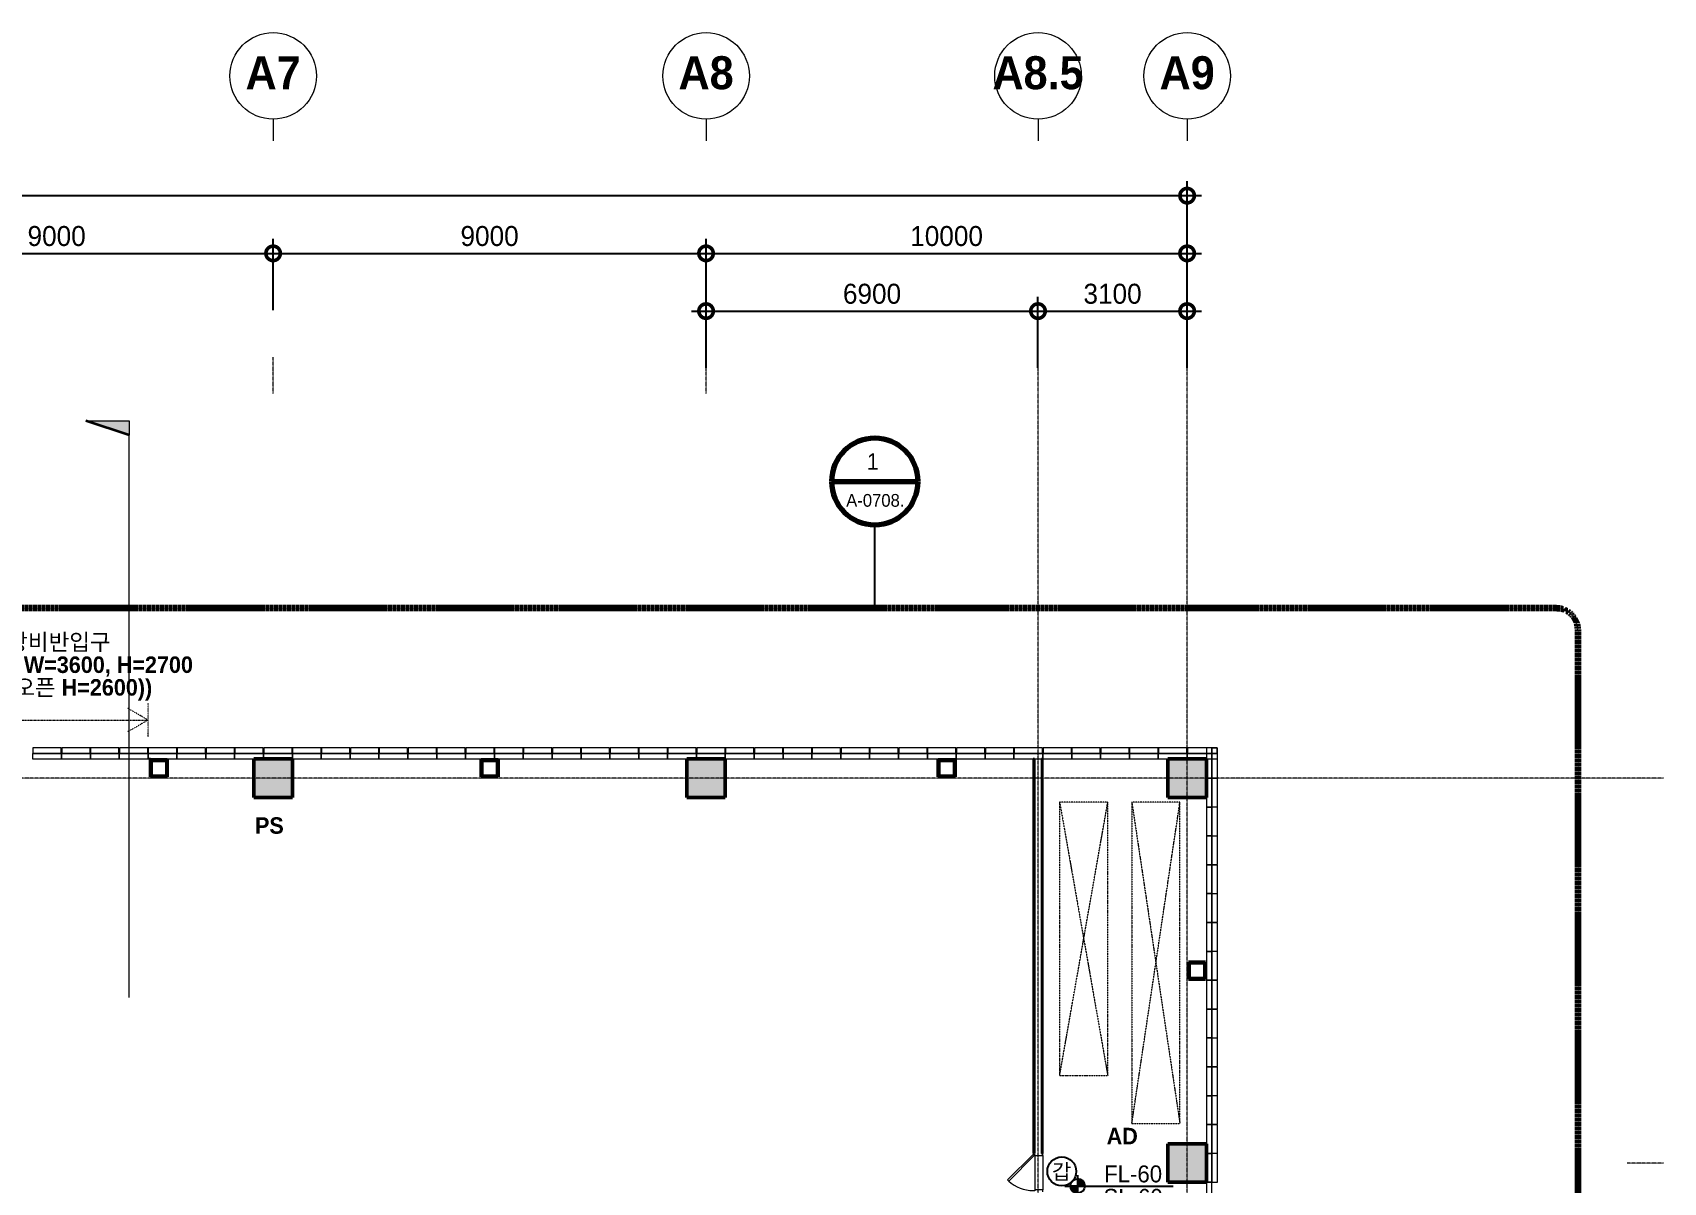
# Model space of a CAD drawing. Header units: millimetres. Extents: x 32807 to 138242, y 21317 to 92065.
# Drawn here: x 104342 to 138242, y 68163 to 92065 of the extents above; entities that cross this region are included whole.
import ezdxf

# ---------------------------------------------------------------- set-up
doc = ezdxf.new("R2010")
doc.units = ezdxf.units.MM
for name, pattern in [('_1점쇄선_1_100_', [9.6, 3.2, -3.2, 0, -3.2]), ('_상부마감선_1_200_', [2.5, 1.5, -1]), ('Center', [29.999999, 12, -6, 6, -6]), ('Dash Dot 3_16_', [7.9375, 4.7625, -1.5875, 0, -1.5875]), ('Grid Line', [22.225, 12.7, -3.175, 3.175, -3.175]), ('IMPORT-HID _4_', [2.3, 1.5, -0.8])]:
    doc.linetypes.add(name, pattern=pattern)
for name, color, linetype, lineweight in [('05. 방화석고', 2, 'Continuous', 13), ('A-ANNO-CALL', 2, 'Continuous', 9), ('A-ANNO-DIMS', 7, 'Continuous', 9), ('A-ANNO-NPLT', 3, 'Continuous', 9), ('A-ANNO-SYMB', 7, 'Continuous', 25), ('A-ANNO-TEXT', 130, 'Continuous', 9), ('A-COLS', 2, 'Continuous', 50), ('A-COLS-HACH', 252, 'Continuous', 15), ('A-DETL', 3, 'Continuous', 9), ('A-EQPM-FIXD', 4, 'Continuous', 15), ('A-GLAZ', 4, 'Continuous', 18), ('A-GRID', 1, 'Continuous', 9), ('A-GRID-IDEN', 3, 'Continuous', 9), ('A-PLAN-OPEN', 9, '_1점쇄선_1_100_', 9), ('A-WALL-FINI', 6, 'Continuous', 60), ('HID', 130, 'IMPORT-HID _4_', 9), ('오프닝', 170, 'Continuous', 15)]:
    doc.layers.add(name, color=color, linetype=linetype, lineweight=lineweight)
doc.styles.add('Arial_B', font='arialbd.ttf', dxfattribs={"height": 2.130988})
doc.styles.add('돋움_4', font='Dotum.ttf', dxfattribs={"height": 415.59727})
doc.styles.add('돋움_5', font='Dotum.ttf', dxfattribs={"height": 352.627986})
doc.styles.add('돋움_7', font='Dotum.ttf', dxfattribs={"height": 302.25256})
doc.styles.add('돋움_8', font='Dotum.ttf', dxfattribs={"height": 264.47099})
doc.styles.add('돋움_B', font='', dxfattribs={"height": 685.59727})
doc.styles.add('돋움_B_1', font='', dxfattribs={"height": 342.798635})
doc.styles.get('돋움_B').set_extended_font_data('Dotum', bold=True)
doc.styles.get('돋움_B_1').set_extended_font_data('Dotum', bold=True)
doc.dimstyles.new('GC_330mm_1단', dxfattribs={"dimscale": 304.8, "dimtxt": 495, "dimasz": 1.968504, "dimexe": 0.984252, "dimexo": 0.0625, "dimgap": 0.492126, "dimtad": 1, "dimdec": 0, "dimzin": 0, "dimdsep": 46, "dimtxsty": '돋움_4', "dimblk1": 'DOTSMALL', "dimblk2": 'DOTSMALL', "dimsah": 1, "dimcen": 0.09, "dimdle": 0.984252, "dimazin": 0, "dimtfac": 1, "dimtdec": 4, "dimtix": 1, "dimtmove": 0, "dimatfit": 3, "dimfxl": 3.937008, "dimfxlon": 1, "dimtvp": 1, "dimtolj": 1, "dimtzin": 0, "dimlwd": 25, "dimlwe": 25, "dimarcsym": 2})
pattern_1 = [(45, (-11858.95, -1e-09), (-377.1708, 377.1708), []), (45, (-11858.95, 571.5), (-377.1708, 377.1708), [])]

# ---------------------------------------------------------------- blocks, each defined once
blk = doc.blocks.new('Grid - 01 End 1-1285055-지상 3층 평면도')
at = {"layer": 'A-GRID-IDEN'}
blk.add_line((0, -6), (0, -9), dxfattribs=at)
blk.add_circle((0, 0), 6, dxfattribs=at)
blk = doc.blocks.new('_DotSmall')
at = {"color": 0, "linetype": 'ByBlock', "const_width": 0.5}
blk.add_lwpolyline([(-0.0625, 0, 1), (0.0625, 0, 1)], format="xyb", close=True, dxfattribs=at)
blk = doc.blocks.new('*D674')
at = {"layer": 'A-ANNO-DIMS', "color": 0, "lineweight": 25, "transparency": 16777216}
for p, q in [((100042, 87476), (109642, 87476)), ((100342, 86295), (100342, 87776)), ((109342, 86295), (109342, 87776))]:
    blk.add_line(p, q, dxfattribs=at)
at = {"layer": 'Defpoints', "color": 0, "transparency": 16777216}
for p in [(109342, 87476), (100342, 86276), (109342, 86276)]:
    blk.add_point(p, dxfattribs=at)
at = {"layer": 'A-ANNO-DIMS', "color": 0, "lineweight": 25, "transparency": 16777216, "xscale": 600, "yscale": 600, "zscale": 600, "rotation": 180}
blk.add_blockref('_DotSmall', (100342, 87476), dxfattribs=at)
at = {"layer": 'A-ANNO-DIMS', "color": 0, "lineweight": 25, "transparency": 16777216, "xscale": 600, "yscale": 600, "zscale": 600}
blk.add_blockref('_DotSmall', (109342, 87476), dxfattribs=at)
at = {"layer": 'A-ANNO-DIMS', "color": 0, "lineweight": 25, "transparency": 16777216, "insert": (104842, 87834), "char_height": 415.6, "attachment_point": 5, "style": '돋움_4'}
blk.add_mtext('\\A1;9000', dxfattribs=at)
blk = doc.blocks.new('*D675')
at = {"layer": 'A-ANNO-DIMS', "color": 0, "lineweight": 25, "transparency": 16777216}
for p, q in [((109042, 87476), (118642, 87476)), ((109342, 86295), (109342, 87776)), ((118342, 86295), (118342, 87776))]:
    blk.add_line(p, q, dxfattribs=at)
at = {"layer": 'Defpoints', "color": 0, "transparency": 16777216}
for p in [(118342, 87476), (109342, 86276), (118342, 86276)]:
    blk.add_point(p, dxfattribs=at)
at = {"layer": 'A-ANNO-DIMS', "color": 0, "lineweight": 25, "transparency": 16777216, "xscale": 600, "yscale": 600, "zscale": 600, "rotation": 180}
blk.add_blockref('_DotSmall', (109342, 87476), dxfattribs=at)
at = {"layer": 'A-ANNO-DIMS', "color": 0, "lineweight": 25, "transparency": 16777216, "xscale": 600, "yscale": 600, "zscale": 600}
blk.add_blockref('_DotSmall', (118342, 87476), dxfattribs=at)
at = {"layer": 'A-ANNO-DIMS', "color": 0, "lineweight": 25, "transparency": 16777216, "insert": (113842, 87834), "char_height": 415.6, "attachment_point": 5, "style": '돋움_4'}
blk.add_mtext('\\A1;9000', dxfattribs=at)
blk = doc.blocks.new('*D676')
at = {"layer": 'A-ANNO-DIMS', "color": 0, "lineweight": 25, "transparency": 16777216}
for p, q in [((118042, 87476), (128642, 87476)), ((118342, 86295), (118342, 87776)), ((128342, 86295), (128342, 87776))]:
    blk.add_line(p, q, dxfattribs=at)
at = {"layer": 'Defpoints', "color": 0, "transparency": 16777216}
for p in [(128342, 87476), (118342, 86276), (128342, 86276)]:
    blk.add_point(p, dxfattribs=at)
at = {"layer": 'A-ANNO-DIMS', "color": 0, "lineweight": 25, "transparency": 16777216, "xscale": 600, "yscale": 600, "zscale": 600, "rotation": 180}
blk.add_blockref('_DotSmall', (118342, 87476), dxfattribs=at)
at = {"layer": 'A-ANNO-DIMS', "color": 0, "lineweight": 25, "transparency": 16777216, "xscale": 600, "yscale": 600, "zscale": 600}
blk.add_blockref('_DotSmall', (128342, 87476), dxfattribs=at)
at = {"layer": 'A-ANNO-DIMS', "color": 0, "lineweight": 25, "transparency": 16777216, "insert": (123342, 87834), "char_height": 415.6, "attachment_point": 5, "style": '돋움_4'}
blk.add_mtext('\\A1;10000', dxfattribs=at)
blk = doc.blocks.new('Section - JL_SCT Tail-1276105-지상 3층 평면도')
at = {"layer": 'A-ANNO-NPLT'}
blk.add_hatch(color=256, dxfattribs=at).paths.add_polyline_path([(-2, 6), (0, 0), (-2, 0)], flags=0)
for p, q in [((-2, 6), (-2, 0)), ((-2, 0), (0, 0))]:
    blk.add_line(p, q, dxfattribs=at)
at = {"layer": 'A-ANNO-NPLT', "lineweight": 35}
blk.add_line((0, 0), (-2, 6), dxfattribs=at)
blk = doc.blocks.new('*D686')
at = {"layer": 'A-ANNO-DIMS', "color": 0, "lineweight": 25, "transparency": 16777216}
for p, q in [((118342, 85095), (118342, 86576)), ((125242, 85095), (125242, 86576)), ((118042, 86276), (125542, 86276))]:
    blk.add_line(p, q, dxfattribs=at)
at = {"layer": 'Defpoints', "color": 0, "transparency": 16777216}
for p in [(125242, 86276), (118342, 85076), (125242, 85076)]:
    blk.add_point(p, dxfattribs=at)
at = {"layer": 'A-ANNO-DIMS', "color": 0, "lineweight": 25, "transparency": 16777216, "xscale": 600, "yscale": 600, "zscale": 600, "rotation": 180}
blk.add_blockref('_DotSmall', (118342, 86276), dxfattribs=at)
at = {"layer": 'A-ANNO-DIMS', "color": 0, "lineweight": 25, "transparency": 16777216, "xscale": 600, "yscale": 600, "zscale": 600}
blk.add_blockref('_DotSmall', (125242, 86276), dxfattribs=at)
at = {"layer": 'A-ANNO-DIMS', "color": 0, "lineweight": 25, "transparency": 16777216, "insert": (121792, 86634), "char_height": 415.6, "attachment_point": 5, "style": '돋움_4'}
blk.add_mtext('\\A1;6900', dxfattribs=at)
blk = doc.blocks.new('*D687')
at = {"layer": 'A-ANNO-DIMS', "color": 0, "lineweight": 25, "transparency": 16777216}
for p, q in [((125242, 85095), (125242, 86576)), ((128342, 85095), (128342, 86576)), ((124942, 86276), (128642, 86276))]:
    blk.add_line(p, q, dxfattribs=at)
at = {"layer": 'Defpoints', "color": 0, "transparency": 16777216}
for p in [(128342, 86276), (125242, 85076), (128342, 85076)]:
    blk.add_point(p, dxfattribs=at)
at = {"layer": 'A-ANNO-DIMS', "color": 0, "lineweight": 25, "transparency": 16777216, "xscale": 600, "yscale": 600, "zscale": 600, "rotation": 180}
blk.add_blockref('_DotSmall', (125242, 86276), dxfattribs=at)
at = {"layer": 'A-ANNO-DIMS', "color": 0, "lineweight": 25, "transparency": 16777216, "xscale": 600, "yscale": 600, "zscale": 600}
blk.add_blockref('_DotSmall', (128342, 86276), dxfattribs=at)
at = {"layer": 'A-ANNO-DIMS', "color": 0, "lineweight": 25, "transparency": 16777216, "insert": (126792, 86634), "char_height": 415.6, "attachment_point": 5, "style": '돋움_4'}
blk.add_mtext('\\A1;3100', dxfattribs=at)
blk = doc.blocks.new('*D688')
at = {"layer": 'A-ANNO-DIMS', "color": 0, "lineweight": 25, "transparency": 16777216}
for p, q in [((50342, 87495), (50342, 88976)), ((128342, 87495), (128342, 88976)), ((50042, 88676), (128642, 88676))]:
    blk.add_line(p, q, dxfattribs=at)
at = {"layer": 'Defpoints', "color": 0, "transparency": 16777216}
for p in [(128342, 88676), (50342, 87476), (128342, 87476)]:
    blk.add_point(p, dxfattribs=at)
at = {"layer": 'A-ANNO-DIMS', "color": 0, "lineweight": 25, "transparency": 16777216, "xscale": 600, "yscale": 600, "zscale": 600, "rotation": 180}
blk.add_blockref('_DotSmall', (50342, 88676), dxfattribs=at)
at = {"layer": 'A-ANNO-DIMS', "color": 0, "lineweight": 25, "transparency": 16777216, "xscale": 600, "yscale": 600, "zscale": 600}
blk.add_blockref('_DotSmall', (128342, 88676), dxfattribs=at)
at = {"layer": 'A-ANNO-DIMS', "color": 0, "lineweight": 25, "transparency": 16777216, "insert": (89342, 89034), "char_height": 415.6, "attachment_point": 5, "style": '돋움_4'}
blk.add_mtext('\\A1;78000', dxfattribs=at)
blk = doc.blocks.new('HD_Spot Elev_수동_ - HD_Spot Elev_수동_-7050934-지상 3층 평면도')
at = {"layer": 'A-ANNO-SYMB'}
h = blk.add_hatch(color=256, dxfattribs=at)
edge = h.paths.add_edge_path(flags=0)
edge.add_arc((-4.56, 0), 1, 0, 90, ccw=False)
edge.add_line((-3.56, 0), (-4.56, 0))
edge.add_line((-4.56, 0), (-4.56, 1))
h = blk.add_hatch(color=256, dxfattribs=at)
edge = h.paths.add_edge_path(flags=0)
edge.add_arc((-4.56, 0), 1, 180, 270, ccw=False)
edge.add_line((-5.56, 0), (-4.56, 0))
edge.add_line((-4.56, 0), (-4.56, -1))
at = {"layer": 'A-ANNO-SYMB', "lineweight": 25}
for p, q in [((-4.56, 1.5), (-4.56, -1.5)), ((-4.56, 1), (-4.56, 0)), ((-6.33, 0), (8.67, 0)), ((-4.56, 0), (-5.56, 0)), ((-4.56, -1), (-4.56, 0)), ((-4.56, 0), (-3.56, 0))]:
    blk.add_line(p, q, dxfattribs=at)
blk.add_circle((-4.56, 0), 1, dxfattribs=at)
for start, end in [(360, 90), (180, 270)]:
    blk.add_arc((-4.56, 0), 1, start, end, dxfattribs=at)
blk = doc.blocks.new('Floor Plan - JL_Callout Head-139009-지상 3층 평면도')
at = {"layer": 'A-ANNO-CALL', "lineweight": 70}
blk.add_line((-6, 0), (6, 0), dxfattribs=at)
for start, end in [(360, 180), (180, 360)]:
    blk.add_arc((0, 0), 6, start, end, dxfattribs=at)
blk = doc.blocks.new('갑종방화문 - 갑종방화문-2885359-지상 3층 평면도')
at = {"layer": 'A-ANNO-SYMB'}
blk.add_circle((0, 0), 2, dxfattribs=at)
at = {"layer": 'A-ANNO-SYMB', "lineweight": 13, "insert": (-1.36, 1.02), "char_height": 2.131, "width": 3.427, "attachment_point": 1, "line_spacing_factor": 0.938532, "style": 'Arial_B'}
blk.add_mtext('\\fArial|b1|i0|c129|p34|;갑', dxfattribs=at)
blk = doc.blocks.new('JL_DR_점검용 출입구 - UCH_점검구_2-9866147-지상 3층 평면도')
at = {"layer": 'A-EQPM-FIXD'}
for p, q in [((-177, 609), (-152, 634)), ((354, 79), (-177, 609)), ((-152, 634), (379, 104)), ((355, 65), (-355, 65)), ((379, 104), (354, 79)), ((355, -100), (-355, -100))]:
    blk.add_line(p, q, dxfattribs=at)
at = {"layer": 'A-EQPM-FIXD', "lineweight": 18}
for p, q in [((-375, 65), (-375, 100)), ((-355, 65), (-375, 65)), ((-355, -100), (-355, 65)), ((375, 65), (355, 65)), ((355, 65), (355, -100)), ((375, 100), (375, 65)), ((-400, -100), (-355, -100)), ((355, -100), (400, -100))]:
    blk.add_line(p, q, dxfattribs=at)
at = {"layer": 'A-EQPM-FIXD'}
blk.add_arc((379, 104), 750, 137.6823, 180.2809, dxfattribs=at)

msp = doc.modelspace()

# ---------------------------------------------------------------- hatches: boundary and pattern name
at = {"layer": 'A-COLS-HACH'}
for points in [[(109742.5, 76165.6), (109742.5, 76965.6), (108942.5, 76965.6), (108942.5, 76165.6)], [(118742.5, 76165.6), (118742.5, 76965.6), (117942.5, 76965.6), (117942.5, 76165.6), (118173.1, 76165.6)], [(128742.5, 76165.6), (128742.5, 76965.6), (127942.5, 76965.6), (127942.5, 76165.6), (128047.7, 76165.6)], [(128742.5, 68165.6), (128742.5, 68965.6), (127942.5, 68965.6), (127942.5, 68165.6), (128047.7, 68165.6)]]:
    msp.add_hatch(color=256, dxfattribs=at).paths.add_polyline_path(points, flags=0)
at = {"layer": 'A-COLS-HACH', "lineweight": 9}
h = msp.add_hatch(dxfattribs=at)
h.set_pattern_fill('FP_44', color=256, style=0, pattern_type=2)
h.set_pattern_definition(pattern_1)
h.paths.add_polyline_path([(107142.5, 76595.6), (107142.5, 76945.6), (106792.5, 76945.6), (106792.5, 76595.6)], flags=0)
h.paths.add_polyline_path([(107130.5, 76607.6), (106804.5, 76607.6), (106804.5, 76933.6), (107130.5, 76933.6), (107130.5, 76776.4)], flags=0)
h = msp.add_hatch(dxfattribs=at)
h.set_pattern_fill('FP_44', color=256, style=0, pattern_type=2)
h.set_pattern_definition(pattern_1)
h.paths.add_polyline_path([(114017.5, 76595.6), (114017.5, 76945.6), (113667.5, 76945.6), (113667.5, 76595.6)], flags=0)
h.paths.add_polyline_path([(114005.5, 76607.6), (113679.5, 76607.6), (113679.5, 76933.6), (114005.5, 76933.6), (114005.5, 76776.4)], flags=0)
h = msp.add_hatch(dxfattribs=at)
h.set_pattern_fill('FP_44', color=256, style=0, pattern_type=2)
h.set_pattern_definition(pattern_1)
h.paths.add_polyline_path([(123167.5, 76595.6), (123517.5, 76595.6), (123517.5, 76945.6), (123167.5, 76945.6), (123167.5, 76776.4)], flags=0)
h.paths.add_polyline_path([(123179.5, 76607.6), (123179.5, 76933.6), (123505.5, 76933.6), (123505.5, 76607.6)], flags=0)
h = msp.add_hatch(dxfattribs=at)
h.set_pattern_fill('FP_44', color=256, style=0, pattern_type=2)
h.set_pattern_definition(pattern_1)
h.paths.add_polyline_path([(128372.5, 72390.6), (128722.5, 72390.6), (128722.5, 72740.6), (128372.5, 72740.6)], flags=0)
h.paths.add_polyline_path([(128710.5, 72402.6), (128384.5, 72402.6), (128384.5, 72728.6), (128710.5, 72728.6)], flags=0)

# ---------------------------------------------------------------- linework, layer by layer
at = {"layer": '05. 방화석고', "color": 6, "lineweight": 25}
for p, q in [((125142.5, 76965.6), (125142.5, 68765.6)), ((125155, 76965.6), (125155, 68765.6)), ((125167.5, 76965.6), (125167.5, 68765.6)), ((125317.5, 76965.6), (125317.5, 68765.6)), ((125342.5, 68765.6), (125342.5, 76965.6))]:
    msp.add_line(p, q, dxfattribs=at)
at = {"layer": 'A-ANNO-CALL', "lineweight": 25}
msp.add_line((121848.9, 80097), (121848.9, 81834), dxfattribs=at)
at = {"layer": 'A-ANNO-CALL', "linetype": 'Center', "lineweight": 100}
for p, q in [((136018.1, 80097), (89808.9, 80097)), ((136468.1, 21790.8), (136468.1, 79647))]:
    msp.add_line(p, q, dxfattribs=at)
msp.add_arc((136018.1, 79647), 450, 0, 90, dxfattribs=at)
at = {"layer": 'A-ANNO-NPLT'}
msp.add_line((106351.9, 72006.6), (106351.9, 83697), dxfattribs=at)
at = {"layer": 'A-COLS'}
for p, q in [((109742.5, 76965.6), (108942.5, 76965.6)), ((108942.5, 76965.6), (108942.5, 76165.6)), ((109742.5, 76165.6), (109742.5, 76965.6)), ((118742.5, 76965.6), (117942.5, 76965.6)), ((117942.5, 76965.6), (117942.5, 76165.6)), ((118742.5, 76165.6), (118742.5, 76965.6)), ((128742.5, 76965.6), (127942.5, 76965.6)), ((127942.5, 76965.6), (127942.5, 76165.6)), ((128742.5, 76165.6), (128742.5, 76965.6)), ((107142.5, 76945.6), (106792.5, 76945.6)), ((106792.5, 76945.6), (106792.5, 76595.6)), ((106804.5, 76607.6), (106804.5, 76933.6)), ((106804.5, 76933.6), (107130.5, 76933.6)), ((107130.5, 76933.6), (107130.5, 76607.6)), ((107142.5, 76595.6), (107142.5, 76945.6)), ((114017.5, 76945.6), (113667.5, 76945.6)), ((113667.5, 76945.6), (113667.5, 76595.6)), ((113679.5, 76607.6), (113679.5, 76933.6)), ((113679.5, 76933.6), (114005.5, 76933.6)), ((114005.5, 76933.6), (114005.5, 76607.6)), ((114017.5, 76595.6), (114017.5, 76945.6)), ((123517.5, 76945.6), (123167.5, 76945.6)), ((123167.5, 76945.6), (123167.5, 76595.6)), ((123179.5, 76607.6), (123179.5, 76933.6)), ((123179.5, 76933.6), (123505.5, 76933.6)), ((123505.5, 76933.6), (123505.5, 76607.6)), ((123517.5, 76595.6), (123517.5, 76945.6)), ((106792.5, 76595.6), (107142.5, 76595.6)), ((107130.5, 76607.6), (106804.5, 76607.6)), ((113667.5, 76595.6), (114017.5, 76595.6)), ((114005.5, 76607.6), (113679.5, 76607.6)), ((123167.5, 76595.6), (123517.5, 76595.6)), ((123505.5, 76607.6), (123179.5, 76607.6)), ((108942.5, 76165.6), (109742.5, 76165.6)), ((117942.5, 76165.6), (118742.5, 76165.6)), ((127942.5, 76165.6), (128742.5, 76165.6)), ((128722.5, 72740.6), (128372.5, 72740.6)), ((128372.5, 72740.6), (128372.5, 72390.6)), ((128384.5, 72402.6), (128384.5, 72728.6)), ((128384.5, 72728.6), (128710.5, 72728.6)), ((128710.5, 72728.6), (128710.5, 72402.6)), ((128722.5, 72390.6), (128722.5, 72740.6)), ((128372.5, 72390.6), (128722.5, 72390.6)), ((128710.5, 72402.6), (128384.5, 72402.6)), ((128742.5, 68965.6), (127942.5, 68965.6)), ((127942.5, 68965.6), (127942.5, 68165.6)), ((128742.5, 68165.6), (128742.5, 68965.6)), ((127942.5, 68165.6), (128742.5, 68165.6))]:
    msp.add_line(p, q, dxfattribs=at)
at = {"layer": 'A-DETL', "color": 252, "linetype": '_상부마감선_1_200_', "lineweight": 13}
msp.add_line((103142.5, 77773.9), (106742.5, 77773.9), dxfattribs=at)
at = {"layer": 'A-GLAZ', "color": 4}
for p, q in [((104942.5, 77075.6), (104342.5, 77075.6)), ((104342.5, 77075.6), (104342.5, 76965.6)), ((104342.5, 76965.6), (104942.5, 76965.6)), ((104347.4, 77195.6), (104347.4, 77075.6)), ((104937.5, 77195.6), (104347.4, 77195.6)), ((104347.4, 77075.6), (104937.5, 77075.6)), ((104937.5, 77075.6), (104937.5, 77195.6)), ((104942.5, 76965.6), (104942.5, 77075.6)), ((105542.5, 77075.6), (104942.5, 77075.6)), ((104942.5, 77075.6), (104942.5, 76965.6)), ((104942.5, 76965.6), (105542.5, 76965.6)), ((104947.4, 77195.6), (104947.4, 77075.6)), ((105537.5, 77195.6), (104947.4, 77195.6)), ((104947.4, 77075.6), (105537.5, 77075.6)), ((105537.5, 77075.6), (105537.5, 77195.6)), ((105542.5, 76965.6), (105542.5, 77075.6)), ((106142.5, 77075.6), (105542.5, 77075.6)), ((105542.5, 77075.6), (105542.5, 76965.6)), ((105542.5, 76965.6), (105907.2, 76965.6)), ((105547.4, 77195.6), (105547.4, 77075.6)), ((106137.5, 77195.6), (105547.4, 77195.6)), ((105547.4, 77075.6), (106137.5, 77075.6)), ((105907.2, 76965.6), (106142.5, 76965.6)), ((106137.5, 77075.6), (106137.5, 77195.6)), ((106142.5, 76965.6), (106142.5, 77075.6)), ((106742.5, 77075.6), (106142.5, 77075.6)), ((106142.5, 77075.6), (106142.5, 76965.6)), ((106142.5, 76965.6), (106307.2, 76965.6)), ((106147.4, 77195.6), (106147.4, 77075.6)), ((106737.5, 77195.6), (106147.4, 77195.6)), ((106147.4, 77075.6), (106737.5, 77075.6)), ((106307.2, 76965.6), (106742.5, 76965.6)), ((106737.5, 77075.6), (106737.5, 77195.6)), ((106742.5, 76965.6), (106742.5, 77075.6)), ((107342.5, 77075.6), (106742.5, 77075.6)), ((106742.5, 77075.6), (106742.5, 76965.6)), ((106742.5, 76965.6), (107342.5, 76965.6)), ((106747.4, 77195.6), (106747.4, 77075.6)), ((107337.5, 77195.6), (106747.4, 77195.6)), ((106747.4, 77075.6), (107337.5, 77075.6)), ((107337.5, 77075.6), (107337.5, 77195.6)), ((107342.5, 76965.6), (107342.5, 77075.6)), ((107942.5, 77075.6), (107342.5, 77075.6)), ((107342.5, 77075.6), (107342.5, 76965.6)), ((107342.5, 76965.6), (107942.5, 76965.6)), ((107347.4, 77195.6), (107347.4, 77075.6)), ((107937.5, 77195.6), (107347.4, 77195.6)), ((107347.4, 77075.6), (107937.5, 77075.6)), ((107937.5, 77075.6), (107937.5, 77195.6)), ((107942.5, 76965.6), (107942.5, 77075.6)), ((108542.5, 77075.6), (107942.5, 77075.6)), ((107942.5, 77075.6), (107942.5, 76965.6)), ((107942.5, 76965.6), (108542.5, 76965.6)), ((107947.4, 77195.6), (107947.4, 77075.6)), ((108537.5, 77195.6), (107947.4, 77195.6)), ((107947.4, 77075.6), (108537.5, 77075.6)), ((108537.5, 77075.6), (108537.5, 77195.6)), ((108542.5, 76965.6), (108542.5, 77075.6)), ((109142.5, 77075.6), (108542.5, 77075.6)), ((108542.5, 77075.6), (108542.5, 76965.6)), ((108542.5, 76965.6), (109142.5, 76965.6)), ((108547.4, 77195.6), (108547.4, 77075.6)), ((109137.5, 77195.6), (108547.4, 77195.6)), ((108547.4, 77075.6), (109137.5, 77075.6)), ((109137.5, 77075.6), (109137.5, 77195.6)), ((109742.5, 77075.6), (109142.5, 77075.6)), ((109142.5, 77075.6), (109142.5, 76965.6)), ((109142.5, 76965.6), (109142.5, 77075.6)), ((109142.5, 76965.6), (109742.5, 76965.6)), ((109147.4, 77195.6), (109147.4, 77075.6)), ((109737.5, 77195.6), (109147.4, 77195.6)), ((109147.4, 77075.6), (109737.5, 77075.6)), ((109737.5, 77075.6), (109737.5, 77195.6)), ((110342.5, 77075.6), (109742.5, 77075.6)), ((109742.5, 77075.6), (109742.5, 76965.6)), ((109742.5, 76965.6), (109742.5, 77075.6)), ((109742.5, 76965.6), (110342.5, 76965.6)), ((109747.4, 77195.6), (109747.4, 77075.6)), ((110337.5, 77195.6), (109747.4, 77195.6)), ((109747.4, 77075.6), (110337.5, 77075.6)), ((110337.5, 77075.6), (110337.5, 77195.6)), ((110942.5, 77075.6), (110342.5, 77075.6)), ((110342.5, 77075.6), (110342.5, 76965.6)), ((110342.5, 76965.6), (110342.5, 77075.6)), ((110342.5, 76965.6), (110942.5, 76965.6)), ((110347.4, 77195.6), (110347.4, 77075.6)), ((110937.5, 77195.6), (110347.4, 77195.6)), ((110347.4, 77075.6), (110937.5, 77075.6)), ((110937.5, 77075.6), (110937.5, 77195.6)), ((111542.5, 77075.6), (110942.5, 77075.6)), ((110942.5, 77075.6), (110942.5, 76965.6)), ((110942.5, 76965.6), (110942.5, 77075.6)), ((110942.5, 76965.6), (111542.5, 76965.6)), ((110947.4, 77195.6), (110947.4, 77075.6)), ((111537.5, 77195.6), (110947.4, 77195.6)), ((110947.4, 77075.6), (111537.5, 77075.6)), ((111537.5, 77075.6), (111537.5, 77195.6)), ((111542.5, 76965.6), (111542.5, 77075.6)), ((112142.5, 77075.6), (111542.5, 77075.6)), ((111542.5, 77075.6), (111542.5, 76965.6)), ((111542.5, 76965.6), (112142.5, 76965.6)), ((111547.4, 77195.6), (111547.4, 77075.6)), ((112137.5, 77195.6), (111547.4, 77195.6)), ((111547.4, 77075.6), (112137.5, 77075.6)), ((112137.5, 77075.6), (112137.5, 77195.6)), ((112142.5, 76965.6), (112142.5, 77075.6)), ((112742.5, 77075.6), (112142.5, 77075.6)), ((112142.5, 77075.6), (112142.5, 76965.6)), ((112142.5, 76965.6), (112742.5, 76965.6)), ((112147.4, 77195.6), (112147.4, 77075.6)), ((112737.5, 77195.6), (112147.4, 77195.6)), ((112147.4, 77075.6), (112737.5, 77075.6)), ((112737.5, 77075.6), (112737.5, 77195.6)), ((112742.5, 76965.6), (112742.5, 77075.6)), ((113342.5, 77075.6), (112742.5, 77075.6)), ((112742.5, 77075.6), (112742.5, 76965.6)), ((112742.5, 76965.6), (113342.5, 76965.6)), ((112747.4, 77195.6), (112747.4, 77075.6)), ((113337.5, 77195.6), (112747.4, 77195.6)), ((112747.4, 77075.6), (113337.5, 77075.6)), ((113337.5, 77075.6), (113337.5, 77195.6)), ((113342.5, 76965.6), (113342.5, 77075.6)), ((113942.5, 77075.6), (113342.5, 77075.6)), ((113342.5, 77075.6), (113342.5, 76965.6)), ((113342.5, 76965.6), (113942.5, 76965.6)), ((113347.4, 77195.6), (113347.4, 77075.6)), ((113937.5, 77195.6), (113347.4, 77195.6)), ((113347.4, 77075.6), (113937.5, 77075.6)), ((113937.5, 77075.6), (113937.5, 77195.6)), ((113942.5, 76965.6), (113942.5, 77075.6)), ((114542.5, 77075.6), (113942.5, 77075.6)), ((113942.5, 77075.6), (113942.5, 76965.6)), ((113942.5, 76965.6), (114542.5, 76965.6)), ((113947.4, 77195.6), (113947.4, 77075.6)), ((114537.5, 77195.6), (113947.4, 77195.6)), ((113947.4, 77075.6), (114537.5, 77075.6)), ((114537.5, 77075.6), (114537.5, 77195.6)), ((114542.5, 76965.6), (114542.5, 77075.6)), ((115142.5, 77075.6), (114542.5, 77075.6)), ((114542.5, 77075.6), (114542.5, 76965.6)), ((114542.5, 76965.6), (115142.5, 76965.6)), ((114547.4, 77195.6), (114547.4, 77075.6)), ((115137.5, 77195.6), (114547.4, 77195.6)), ((114547.4, 77075.6), (115137.5, 77075.6)), ((115137.5, 77075.6), (115137.5, 77195.6)), ((115142.5, 76965.6), (115142.5, 77075.6)), ((115742.5, 77075.6), (115142.5, 77075.6)), ((115142.5, 77075.6), (115142.5, 76965.6)), ((115142.5, 76965.6), (115742.5, 76965.6)), ((115147.4, 77195.6), (115147.4, 77075.6)), ((115737.5, 77195.6), (115147.4, 77195.6)), ((115147.4, 77075.6), (115737.5, 77075.6)), ((115737.5, 77075.6), (115737.5, 77195.6)), ((115742.5, 76965.6), (115742.5, 77075.6)), ((116342.5, 77075.6), (115742.5, 77075.6)), ((115742.5, 77075.6), (115742.5, 76965.6)), ((115742.5, 76965.6), (116342.5, 76965.6)), ((115747.4, 77195.6), (115747.4, 77075.6)), ((116337.5, 77195.6), (115747.4, 77195.6)), ((115747.4, 77075.6), (116337.5, 77075.6)), ((116337.5, 77075.6), (116337.5, 77195.6)), ((116342.5, 76965.6), (116342.5, 77075.6)), ((116942.5, 77075.6), (116342.5, 77075.6)), ((116342.5, 77075.6), (116342.5, 76965.6)), ((116342.5, 76965.6), (116942.5, 76965.6)), ((116347.4, 77195.6), (116347.4, 77075.6)), ((116937.5, 77195.6), (116347.4, 77195.6)), ((116347.4, 77075.6), (116937.5, 77075.6)), ((116937.5, 77075.6), (116937.5, 77195.6)), ((116942.5, 76965.6), (116942.5, 77075.6)), ((117542.5, 77075.6), (116942.5, 77075.6)), ((116942.5, 77075.6), (116942.5, 76965.6)), ((116942.5, 76965.6), (117542.5, 76965.6)), ((116947.4, 77195.6), (116947.4, 77075.6)), ((117537.5, 77195.6), (116947.4, 77195.6)), ((116947.4, 77075.6), (117537.5, 77075.6)), ((117537.5, 77075.6), (117537.5, 77195.6)), ((117542.5, 76965.6), (117542.5, 77075.6)), ((118142.5, 77075.6), (117542.5, 77075.6)), ((117542.5, 77075.6), (117542.5, 76965.6)), ((117542.5, 76965.6), (118142.5, 76965.6)), ((117547.4, 77195.6), (117547.4, 77075.6)), ((118137.5, 77195.6), (117547.4, 77195.6)), ((117547.4, 77075.6), (118137.5, 77075.6)), ((118137.5, 77075.6), (118137.5, 77195.6)), ((118142.5, 76965.6), (118142.5, 77075.6)), ((118742.5, 77075.6), (118142.5, 77075.6)), ((118142.5, 77075.6), (118142.5, 76965.6)), ((118142.5, 76965.6), (118742.5, 76965.6)), ((118147.4, 77195.6), (118147.4, 77075.6)), ((118737.5, 77195.6), (118147.4, 77195.6)), ((118147.4, 77075.6), (118737.5, 77075.6)), ((118737.5, 77075.6), (118737.5, 77195.6)), ((118742.5, 76965.6), (118742.5, 77075.6)), ((119342.5, 77075.6), (118742.5, 77075.6)), ((118742.5, 77075.6), (118742.5, 76965.6)), ((118742.5, 76965.6), (119342.5, 76965.6)), ((118747.4, 77195.6), (118747.4, 77075.6)), ((119337.5, 77195.6), (118747.4, 77195.6)), ((118747.4, 77075.6), (119337.5, 77075.6)), ((119337.5, 77075.6), (119337.5, 77195.6)), ((119342.5, 76965.6), (119342.5, 77075.6)), ((119942.5, 77075.6), (119342.5, 77075.6)), ((119342.5, 77075.6), (119342.5, 76965.6)), ((119342.5, 76965.6), (119942.5, 76965.6)), ((119347.4, 77195.6), (119347.4, 77075.6)), ((119937.5, 77195.6), (119347.4, 77195.6)), ((119347.4, 77075.6), (119937.5, 77075.6)), ((119937.5, 77075.6), (119937.5, 77195.6)), ((119942.5, 76965.6), (119942.5, 77075.6)), ((120542.5, 77075.6), (119942.5, 77075.6)), ((119942.5, 77075.6), (119942.5, 76965.6)), ((119942.5, 76965.6), (120542.5, 76965.6)), ((119947.4, 77195.6), (119947.4, 77075.6)), ((120537.5, 77195.6), (119947.4, 77195.6)), ((119947.4, 77075.6), (120537.5, 77075.6)), ((120537.5, 77075.6), (120537.5, 77195.6)), ((120542.5, 76965.6), (120542.5, 77075.6)), ((121142.5, 77075.6), (120542.5, 77075.6)), ((120542.5, 77075.6), (120542.5, 76965.6)), ((120542.5, 76965.6), (121142.5, 76965.6)), ((120547.4, 77195.6), (120547.4, 77075.6)), ((121137.5, 77195.6), (120547.4, 77195.6)), ((120547.4, 77075.6), (121137.5, 77075.6)), ((121137.5, 77075.6), (121137.5, 77195.6)), ((121142.5, 76965.6), (121142.5, 77075.6)), ((121742.5, 77075.6), (121142.5, 77075.6)), ((121142.5, 77075.6), (121142.5, 76965.6)), ((121142.5, 76965.6), (121742.5, 76965.6)), ((121147.4, 77195.6), (121147.4, 77075.6)), ((121737.5, 77195.6), (121147.4, 77195.6)), ((121147.4, 77075.6), (121737.5, 77075.6)), ((121737.5, 77075.6), (121737.5, 77195.6)), ((122342.5, 77075.6), (121742.5, 77075.6)), ((121742.5, 77075.6), (121742.5, 76965.6)), ((121742.5, 76965.6), (121742.5, 77075.6)), ((121742.5, 76965.6), (122342.5, 76965.6)), ((121747.4, 77195.6), (121747.4, 77075.6)), ((122337.5, 77195.6), (121747.4, 77195.6)), ((121747.4, 77075.6), (122337.5, 77075.6)), ((122337.5, 77075.6), (122337.5, 77195.6)), ((122942.5, 77075.6), (122342.5, 77075.6)), ((122342.5, 77075.6), (122342.5, 76965.6)), ((122342.5, 76965.6), (122342.5, 77075.6)), ((122342.5, 76965.6), (122942.5, 76965.6)), ((122347.4, 77195.6), (122347.4, 77075.6)), ((122937.5, 77195.6), (122347.4, 77195.6)), ((122347.4, 77075.6), (122937.5, 77075.6)), ((122937.5, 77075.6), (122937.5, 77195.6)), ((122942.5, 76965.6), (122942.5, 77075.6)), ((123542.5, 77075.6), (122942.5, 77075.6)), ((122942.5, 77075.6), (122942.5, 76965.6)), ((122942.5, 76965.6), (123542.5, 76965.6)), ((122947.4, 77195.6), (122947.4, 77075.6)), ((123537.5, 77195.6), (122947.4, 77195.6)), ((122947.4, 77075.6), (123537.5, 77075.6)), ((123537.5, 77075.6), (123537.5, 77195.6)), ((123542.5, 76965.6), (123542.5, 77075.6)), ((124142.5, 77075.6), (123542.5, 77075.6)), ((123542.5, 77075.6), (123542.5, 76965.6)), ((123542.5, 76965.6), (124142.5, 76965.6)), ((123547.4, 77195.6), (123547.4, 77075.6)), ((124137.5, 77195.6), (123547.4, 77195.6)), ((123547.4, 77075.6), (124137.5, 77075.6)), ((124137.5, 77075.6), (124137.5, 77195.6)), ((124142.5, 76965.6), (124142.5, 77075.6)), ((124742.5, 77075.6), (124142.5, 77075.6)), ((124142.5, 77075.6), (124142.5, 76965.6)), ((124142.5, 76965.6), (124742.5, 76965.6)), ((124147.4, 77195.6), (124147.4, 77075.6)), ((124737.5, 77195.6), (124147.4, 77195.6)), ((124147.4, 77075.6), (124737.5, 77075.6)), ((124737.5, 77075.6), (124737.5, 77195.6)), ((124742.5, 76965.6), (124742.5, 77075.6)), ((125342.5, 77075.6), (124742.5, 77075.6)), ((124742.5, 77075.6), (124742.5, 76965.6)), ((124742.5, 76965.6), (125342.5, 76965.6)), ((124747.4, 77195.6), (124747.4, 77075.6)), ((125337.5, 77195.6), (124747.4, 77195.6)), ((124747.4, 77075.6), (125337.5, 77075.6)), ((125337.5, 77075.6), (125337.5, 77195.6)), ((125342.5, 76965.6), (125342.5, 77075.6)), ((125942.5, 77075.6), (125342.5, 77075.6)), ((125342.5, 77075.6), (125342.5, 76965.6)), ((125342.5, 76965.6), (125942.5, 76965.6)), ((125347.4, 77195.6), (125347.4, 77075.6)), ((125937.5, 77195.6), (125347.4, 77195.6)), ((125347.4, 77075.6), (125937.5, 77075.6)), ((125937.5, 77075.6), (125937.5, 77195.6)), ((125942.5, 76965.6), (125942.5, 77075.6)), ((126542.5, 77075.6), (125942.5, 77075.6)), ((125942.5, 77075.6), (125942.5, 76965.6)), ((125942.5, 76965.6), (126542.5, 76965.6)), ((125947.4, 77195.6), (125947.4, 77075.6)), ((126537.5, 77195.6), (125947.4, 77195.6)), ((125947.4, 77075.6), (126537.5, 77075.6)), ((126537.5, 77075.6), (126537.5, 77195.6)), ((126542.5, 76965.6), (126542.5, 77075.6)), ((127142.5, 77075.6), (126542.5, 77075.6)), ((126542.5, 77075.6), (126542.5, 76965.6)), ((126542.5, 76965.6), (127142.5, 76965.6)), ((126547.4, 77195.6), (126547.4, 77075.6)), ((127137.5, 77195.6), (126547.4, 77195.6)), ((126547.4, 77075.6), (127137.5, 77075.6)), ((127137.5, 77075.6), (127137.5, 77195.6)), ((127742.5, 77075.6), (127142.5, 77075.6)), ((127142.5, 77075.6), (127142.5, 76965.6)), ((127142.5, 76965.6), (127142.5, 77075.6)), ((127142.5, 76965.6), (127742.5, 76965.6)), ((127147.4, 77195.6), (127147.4, 77075.6)), ((127737.5, 77195.6), (127147.4, 77195.6)), ((127147.4, 77075.6), (127737.5, 77075.6)), ((127737.5, 77075.6), (127737.5, 77195.6)), ((128342.5, 77075.6), (127742.5, 77075.6)), ((127742.5, 77075.6), (127742.5, 76965.6)), ((127742.5, 76965.6), (127742.5, 77075.6)), ((127742.5, 76965.6), (128342.5, 76965.6)), ((127747.4, 77195.6), (127747.4, 77075.6)), ((128337.5, 77195.6), (127747.4, 77195.6)), ((127747.4, 77075.6), (128337.5, 77075.6)), ((128337.5, 77075.6), (128337.5, 77195.6)), ((128972.5, 77075.6), (128342.5, 77075.6)), ((128342.5, 77075.6), (128342.5, 76965.6)), ((128342.5, 76965.6), (128342.5, 77075.6)), ((128342.5, 76965.6), (128972.5, 76965.6)), ((128347.4, 77195.6), (128347.4, 77075.6)), ((128967.5, 77195.6), (128347.4, 77195.6)), ((128347.4, 77075.6), (128967.5, 77075.6)), ((128852.5, 77195.6), (128742.5, 77195.6)), ((128742.5, 77195.6), (128742.5, 76565.6)), ((128852.5, 76565.6), (128852.5, 77195.6)), ((128972.5, 77190.6), (128852.5, 77190.6)), ((128852.5, 77190.6), (128852.5, 76570.5)), ((128967.5, 77075.6), (128967.5, 77195.6)), ((128972.5, 76570.5), (128972.5, 77190.6)), ((128972.5, 76965.6), (128972.5, 77075.6)), ((128742.5, 76565.6), (128852.5, 76565.6)), ((128852.5, 76565.6), (128742.5, 76565.6)), ((128742.5, 76565.6), (128742.5, 75965.6)), ((128852.5, 76570.5), (128972.5, 76570.5)), ((128852.5, 75965.6), (128852.5, 76565.6)), ((128972.5, 76560.6), (128852.5, 76560.6)), ((128852.5, 76560.6), (128852.5, 75970.5)), ((128972.5, 75970.5), (128972.5, 76560.6)), ((128742.5, 75965.6), (128852.5, 75965.6)), ((128852.5, 75965.6), (128742.5, 75965.6)), ((128742.5, 75965.6), (128742.5, 75365.6)), ((128852.5, 75970.5), (128972.5, 75970.5)), ((128852.5, 75365.6), (128852.5, 75965.6)), ((128972.5, 75960.6), (128852.5, 75960.6)), ((128852.5, 75960.6), (128852.5, 75370.5)), ((128972.5, 75370.5), (128972.5, 75960.6)), ((128852.5, 75365.6), (128742.5, 75365.6)), ((128742.5, 75365.6), (128742.5, 74765.6)), ((128742.5, 75365.6), (128852.5, 75365.6)), ((128852.5, 75370.5), (128972.5, 75370.5)), ((128852.5, 74765.6), (128852.5, 75365.6)), ((128972.5, 75360.6), (128852.5, 75360.6)), ((128852.5, 75360.6), (128852.5, 74770.5)), ((128972.5, 74770.5), (128972.5, 75360.6)), ((128852.5, 74765.6), (128742.5, 74765.6)), ((128742.5, 74765.6), (128742.5, 74165.6)), ((128742.5, 74765.6), (128852.5, 74765.6)), ((128852.5, 74770.5), (128972.5, 74770.5)), ((128852.5, 74165.6), (128852.5, 74765.6)), ((128972.5, 74760.6), (128852.5, 74760.6)), ((128852.5, 74760.6), (128852.5, 74170.5)), ((128972.5, 74170.5), (128972.5, 74760.6)), ((128852.5, 74165.6), (128742.5, 74165.6)), ((128742.5, 74165.6), (128742.5, 73565.6)), ((128742.5, 74165.6), (128852.5, 74165.6)), ((128852.5, 74170.5), (128972.5, 74170.5)), ((128852.5, 73565.6), (128852.5, 74165.6)), ((128972.5, 74160.6), (128852.5, 74160.6)), ((128852.5, 74160.6), (128852.5, 73570.5)), ((128972.5, 73570.5), (128972.5, 74160.6)), ((128852.5, 73565.6), (128742.5, 73565.6)), ((128742.5, 73565.6), (128742.5, 72965.6)), ((128742.5, 73565.6), (128852.5, 73565.6)), ((128852.5, 73570.5), (128972.5, 73570.5)), ((128852.5, 72965.6), (128852.5, 73565.6)), ((128972.5, 73560.6), (128852.5, 73560.6)), ((128852.5, 73560.6), (128852.5, 72970.5)), ((128972.5, 72970.5), (128972.5, 73560.6)), ((128852.5, 72965.6), (128742.5, 72965.6)), ((128742.5, 72965.6), (128742.5, 72365.6)), ((128742.5, 72965.6), (128852.5, 72965.6)), ((128852.5, 72970.5), (128972.5, 72970.5)), ((128852.5, 72365.6), (128852.5, 72965.6)), ((128972.5, 72960.6), (128852.5, 72960.6)), ((128852.5, 72960.6), (128852.5, 72370.5)), ((128972.5, 72370.5), (128972.5, 72960.6)), ((128852.5, 72365.6), (128742.5, 72365.6)), ((128742.5, 72365.6), (128742.5, 71765.6)), ((128742.5, 72365.6), (128852.5, 72365.6)), ((128852.5, 72370.5), (128972.5, 72370.5)), ((128852.5, 71765.6), (128852.5, 72365.6)), ((128972.5, 72360.6), (128852.5, 72360.6)), ((128852.5, 72360.6), (128852.5, 71770.5)), ((128972.5, 71770.5), (128972.5, 72360.6)), ((128852.5, 71765.6), (128742.5, 71765.6)), ((128742.5, 71765.6), (128742.5, 71165.6)), ((128742.5, 71765.6), (128852.5, 71765.6)), ((128852.5, 71770.5), (128972.5, 71770.5)), ((128852.5, 71165.6), (128852.5, 71765.6)), ((128972.5, 71760.6), (128852.5, 71760.6)), ((128852.5, 71760.6), (128852.5, 71170.5)), ((128972.5, 71170.5), (128972.5, 71760.6)), ((128852.5, 71165.6), (128742.5, 71165.6)), ((128742.5, 71165.6), (128742.5, 70565.6)), ((128742.5, 71165.6), (128852.5, 71165.6)), ((128852.5, 71170.5), (128972.5, 71170.5)), ((128852.5, 70565.6), (128852.5, 71165.6)), ((128972.5, 71160.6), (128852.5, 71160.6)), ((128852.5, 71160.6), (128852.5, 70570.5)), ((128972.5, 70570.5), (128972.5, 71160.6)), ((128852.5, 70565.6), (128742.5, 70565.6)), ((128742.5, 70565.6), (128742.5, 69965.6)), ((128742.5, 70565.6), (128852.5, 70565.6)), ((128852.5, 70570.5), (128972.5, 70570.5)), ((128852.5, 69965.6), (128852.5, 70565.6)), ((128972.5, 70560.6), (128852.5, 70560.6)), ((128852.5, 70560.6), (128852.5, 69970.5)), ((128972.5, 69970.5), (128972.5, 70560.6)), ((128852.5, 69965.6), (128742.5, 69965.6)), ((128742.5, 69965.6), (128742.5, 69365.6)), ((128742.5, 69965.6), (128852.5, 69965.6)), ((128852.5, 69970.5), (128972.5, 69970.5)), ((128852.5, 69365.6), (128852.5, 69965.6)), ((128972.5, 69960.6), (128852.5, 69960.6)), ((128852.5, 69960.6), (128852.5, 69370.5)), ((128972.5, 69370.5), (128972.5, 69960.6)), ((128852.5, 69365.6), (128742.5, 69365.6)), ((128742.5, 69365.6), (128742.5, 68765.6)), ((128742.5, 69365.6), (128852.5, 69365.6)), ((128852.5, 69370.5), (128972.5, 69370.5)), ((128852.5, 68765.6), (128852.5, 69365.6)), ((128972.5, 69360.6), (128852.5, 69360.6)), ((128852.5, 69360.6), (128852.5, 68770.5)), ((128972.5, 68770.5), (128972.5, 69360.6)), ((128852.5, 68765.6), (128742.5, 68765.6)), ((128742.5, 68765.6), (128742.5, 68165.6)), ((128742.5, 68765.6), (128852.5, 68765.6)), ((128852.5, 68770.5), (128972.5, 68770.5)), ((128852.5, 68165.6), (128852.5, 68765.6)), ((128972.5, 68760.6), (128852.5, 68760.6)), ((128852.5, 68760.6), (128852.5, 68170.5)), ((128972.5, 68170.5), (128972.5, 68760.6)), ((128852.5, 68165.6), (128742.5, 68165.6)), ((128742.5, 68165.6), (128742.5, 67565.6)), ((128742.5, 68165.6), (128852.5, 68165.6)), ((128852.5, 68170.5), (128972.5, 68170.5)), ((128852.5, 67565.6), (128852.5, 68165.6))]:
    msp.add_line(p, q, dxfattribs=at)
at = {"layer": 'A-GRID', "linetype": 'Grid Line'}
for p, q in [((109342.5, 84565.3), (109342.5, 85315.3)), ((118342.5, 84565.3), (118342.5, 85315.3)), ((125242.5, 84565.3), (125242.5, 85315.3)), ((128342.5, 84565.3), (128342.5, 85315.3)), ((125242.5, 22797.5), (125242.5, 84565.3)), ((128342.5, 22797.5), (128342.5, 84565.3)), ((137492.5, 76565.6), (40307.2, 76565.6)), ((138242.5, 76565.6), (137492.5, 76565.6)), ((138242.5, 68565.6), (137492.5, 68565.6))]:
    msp.add_line(p, q, dxfattribs=at)
at = {"layer": 'A-PLAN-OPEN', "color": 252}
for p, q in [((106742.5, 77773.9), (106313.8, 78021.4)), ((106742.5, 77423.9), (106742.5, 78123.9)), ((106742.5, 77773.9), (106313.8, 77526.4))]:
    msp.add_line(p, q, dxfattribs=at)
at = {"layer": 'A-WALL-FINI', "color": 252, "lineweight": 25}
for p, q in [((106792.5, 76965.6), (106742.5, 76965.6)), ((106792.5, 76765.6), (106792.5, 76965.6)), ((125167.5, 76965.6), (125142.5, 76965.6)), ((125342.5, 76965.6), (125317.5, 76965.6)), ((125142.5, 68765.6), (125167.5, 68765.6)), ((125317.5, 68765.6), (125342.5, 68765.6))]:
    msp.add_line(p, q, dxfattribs=at)
at = {"layer": 'HID', "color": 252, "linetype": 'Dash Dot 3_16_'}
for p, q in [((125692.5, 70385.6), (126692.5, 76065.6)), ((125692.5, 76065.6), (126692.5, 70385.6)), ((127192.5, 69385.6), (128192.5, 76065.6)), ((127192.5, 76065.6), (128192.5, 69385.6))]:
    msp.add_line(p, q, dxfattribs=at)
at = {"layer": '오프닝', "color": 252, "linetype": 'Dash Dot 3_16_', "flags": 128}
for points in [[(125692.5, 76065.6), (125692.5, 70385.6), (126692.5, 70385.6), (126692.5, 76065.6)], [(127192.5, 76065.6), (127192.5, 69385.6), (128192.5, 69385.6), (128192.5, 76065.6)]]:
    msp.add_lwpolyline(points, close=True, dxfattribs=at)

# ---------------------------------------------------------------- block references
at = {"layer": 'A-ANNO-CALL', "lineweight": 70, "xscale": 149.9999999999998, "yscale": 149.9999999999998, "zscale": 149.9999999999998}
msp.add_blockref('Floor Plan - JL_Callout Head-139009-지상 3층 평면도', (121848.9, 82734), dxfattribs=at)
at = {"layer": 'A-ANNO-NPLT', "lineweight": 35, "extrusion": (0, 0, -1), "xscale": 149.9999999999998, "yscale": 149.9999999999998, "zscale": 149.9999999999998, "rotation": 270.0000000000002}
msp.add_blockref('Section - JL_SCT Tail-1276105-지상 3층 평면도', (-106351.9, 83697), dxfattribs=at)
at = {"layer": 'A-ANNO-SYMB', "lineweight": 13, "xscale": 149.9999999999998, "yscale": 149.9999999999998, "zscale": 149.9999999999998}
msp.add_blockref('갑종방화문 - 갑종방화문-2885359-지상 3층 평면도', (125736.3, 68391.9), dxfattribs=at)
at = {"layer": 'A-ANNO-SYMB', "lineweight": 25, "xscale": 150, "yscale": 150, "zscale": 150}
msp.add_blockref('HD_Spot Elev_수동_ - HD_Spot Elev_수동_-7050934-지상 3층 평면도', (126750.3, 68087.7), dxfattribs=at)
at = {"layer": 'A-EQPM-FIXD', "color": 252, "rotation": 90.00000000000001}
msp.add_blockref('JL_DR_점검용 출입구 - UCH_점검구_2-9866147-지상 3층 평면도', (125242.5, 68365.6), dxfattribs=at)
at = {"layer": 'A-GRID-IDEN', "xscale": 149.9999999999998, "yscale": 149.9999999999998, "zscale": 149.9999999999998}
for p in [(109342.5, 91165.3), (118342.5, 91165.3), (125242.5, 91165.3), (128342.5, 91165.3)]:
    msp.add_blockref('Grid - 01 End 1-1285055-지상 3층 평면도', p, dxfattribs=at)

# ---------------------------------------------------------------- texts
at = {"layer": 'A-ANNO-CALL', "attachment_point": 2, "line_spacing_factor": 0.83097}
for s, insert, char_height, width, style in [('\\f돋움|b0|i0|c129|p50|;1', (121807.9, 83319.6), 340.034, 330.477, '돋움_5'), ('A-0708.', (121860.3, 82473.5), 264.47, 1742.494, '돋움_7')]:
    msp.add_mtext(s, dxfattribs=dict(at, insert=insert, char_height=char_height, width=width, style=style))
at = {"layer": 'A-ANNO-SYMB', "insert": (127218.9, 68516.1), "char_height": 352.63, "width": 1718.595, "attachment_point": 2, "line_spacing_factor": 0.83097, "style": '돋움_8'}
msp.add_mtext('FL-60\\PSL-60', dxfattribs=at)
at = {"layer": 'A-ANNO-TEXT', "attachment_point": 2, "line_spacing_factor": 0.824269, "style": '돋움_B_1'}
for s, insert, char_height, width in [('장비반입구\\P(ALC오픈 W=3600, H=2700\\P(도어오픈 H=2600))', (104889.9, 79567.4), 342.799, 7178.149), ('PS', (109264.4, 75753.6), 342.8, 719.273), ('AD', (126993.2, 69297.4), 342.8, 782.452)]:
    msp.add_mtext(s, dxfattribs=dict(at, insert=insert, char_height=char_height, width=width))
at = {"layer": 'A-GRID-IDEN', "char_height": 685.6, "attachment_point": 2, "line_spacing_factor": 0.824269, "style": '돋움_B'}
for s, insert, width in [('A7', (109342.3, 91574.3), 1399.542), ('A8', (118342.3, 91574.3), 1399.542), ('A8.5', (125242.3, 91574.3), 2478.356), ('A9', (128342.3, 91574.3), 1399.542)]:
    msp.add_mtext(s, dxfattribs=dict(at, insert=insert, width=width))

# ---------------------------------------------------------------- dimensions: what is measured, and where the dimension line sits
at = {"layer": 'A-ANNO-DIMS', "lineweight": 25}
for base, p1, p2, override, picture, middle in [((128342.5, 88676.1), (50342.5, 87476.1), (128342.5, 87476.1), {"dimpost": '<>', "dimfxl": 78000}, '*D688', (89342.5, 89034.2)), ((109342.5, 87476.1), (100342.5, 86276.1), (109342.5, 86276.1), {"dimpost": '<>', "dimfxl": 9000}, '*D674', (104842.5, 87834.2)), ((118342.5, 87476.1), (109342.5, 86276.1), (118342.5, 86276.1), {"dimpost": '<>', "dimfxl": 9000}, '*D675', (113842.5, 87834.2)), ((128342.5, 87476.1), (118342.5, 86276.1), (128342.5, 86276.1), {"dimpost": '<>', "dimfxl": 10000}, '*D676', (123342.5, 87834.2)), ((125242.5, 86276.1), (118342.5, 85076.1), (125242.5, 85076.1), {"dimpost": '<>', "dimfxl": 6900}, '*D686', (121792.5, 86634.2)), ((128342.5, 86276.1), (125242.5, 85076.1), (128342.5, 85076.1), {"dimpost": '<>', "dimfxl": 3100}, '*D687', (126792.5, 86634.2))]:
    dim = msp.add_linear_dim(base=base, p1=p1, p2=p2, dimstyle='GC_330mm_1단', override=override, dxfattribs=at)
    dim.commit()
    dim.dimension.update_dxf_attribs({"geometry": picture, "text_midpoint": middle})

doc.saveas('drawing.dxf')
